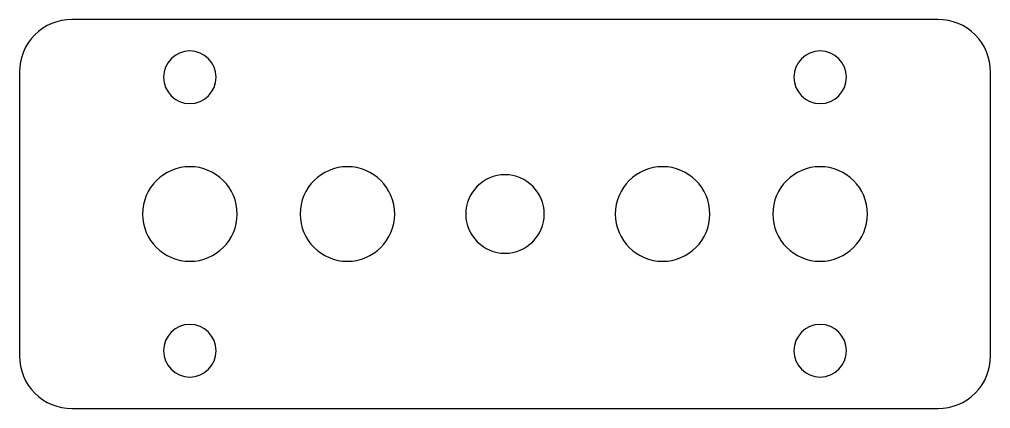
# Model space of a CAD drawing. Header units: millimetres. Extents: x -5 to 87.4, y 0 to 37.
import ezdxf

# ---------------------------------------------------------------- set-up
doc = ezdxf.new("R2010")
doc.units = ezdxf.units.MM

msp = doc.modelspace()

# ---------------------------------------------------------------- linework, layer by layer
at = {"layer": 'INTERIOR_PROFILES', "extrusion": (0, 0, -1)}
for centre, radius in [((-11.2249, 31.5), 2.5), ((-71.2249, 31.5), 2.5), ((-11.2249, 18.5), 4.5), ((-26.2249, 18.5), 4.5), ((-41.2249, 18.5), 3.7363), ((-56.2249, 18.5), 4.5), ((-71.2249, 18.5), 4.5), ((-11.2249, 5.5), 2.5), ((-71.2249, 5.5), 2.5)]:
    msp.add_circle(centre, radius, dxfattribs=at)
at = {"layer": 'OUTER_PROFILES'}
msp.add_lwpolyline([(-5, 5, 0.4142136), (0, 0), (82.4498, 0, 0.4142136), (87.4498, 5), (87.4498, 32, 0.4142136), (82.4498, 37), (0, 37, 0.4142136), (-5, 32)], format="xyb", close=True, dxfattribs=at)

doc.saveas('drawing.dxf')
